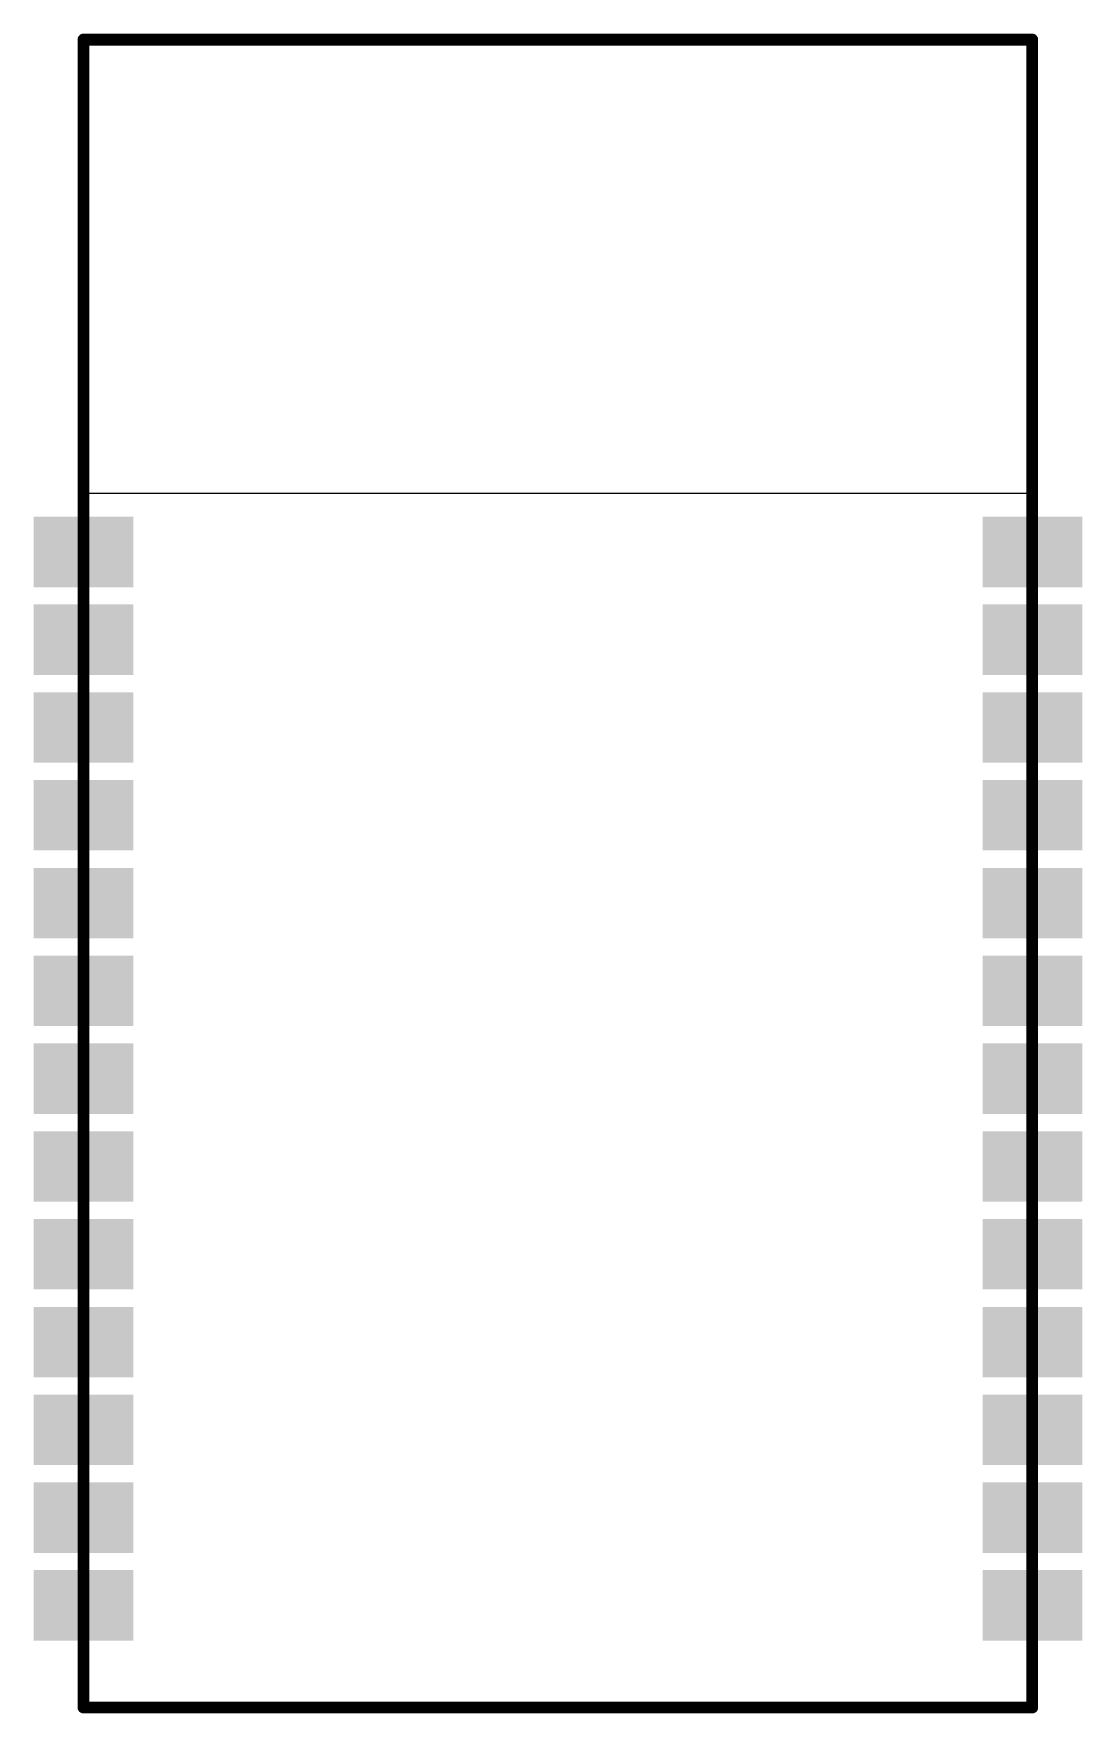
# Model space of a CAD drawing. Header units: millimetres. Extents: x -0.35 to 0.35, y -0.43 to 0.7.
import ezdxf

# ---------------------------------------------------------------- set-up
doc = ezdxf.new("R2010")
doc.units = ezdxf.units.MM
doc.header["$MEASUREMENT"] = 0
for name, color, linetype in [('TopLayer', 1, 'Continuous'), ('TopOverlay', 2, 'Continuous'), ('TopPaste', 8, 'Continuous'), ('TopSolder', 216, 'Continuous')]:
    doc.layers.add(name, color=color, linetype=linetype)

msp = doc.modelspace()

# ---------------------------------------------------------------- linework, layer by layer
at = {"layer": 'TopLayer'}
for p, q in [((0.3189, 0.6988), (-0.3189, 0.6988)), ((-0.3189, 0.6988), (-0.3189, 0.3938)), ((0.3189, 0.3938), (0.3189, 0.6988)), ((-0.3189, 0.3938), (0.3189, 0.3938))]:
    msp.add_line(p, q, dxfattribs=at)
for points in [[(-0.3485, 0.3346), (-0.2895, 0.3346), (-0.3485, 0.374), (-0.2895, 0.374)], [(0.2895, 0.3346), (0.3485, 0.3346), (0.2895, 0.374), (0.3485, 0.374)], [(-0.3485, 0.2756), (-0.2895, 0.2756), (-0.3485, 0.315), (-0.2895, 0.315)], [(0.2895, 0.2756), (0.3485, 0.2756), (0.2895, 0.315), (0.3485, 0.315)], [(-0.3485, 0.2165), (-0.2895, 0.2165), (-0.3485, 0.2559), (-0.2895, 0.2559)], [(0.2895, 0.2165), (0.3485, 0.2165), (0.2895, 0.2559), (0.3485, 0.2559)], [(-0.3485, 0.1575), (-0.2895, 0.1575), (-0.3485, 0.1969), (-0.2895, 0.1969)], [(0.2895, 0.1575), (0.3485, 0.1575), (0.2895, 0.1969), (0.3485, 0.1969)], [(-0.3485, 0.0984), (-0.2895, 0.0984), (-0.3485, 0.1378), (-0.2895, 0.1378)], [(0.2895, 0.0984), (0.3485, 0.0984), (0.2895, 0.1378), (0.3485, 0.1378)], [(-0.3485, 0.0394), (-0.2895, 0.0394), (-0.3485, 0.0787), (-0.2895, 0.0787)], [(0.2895, 0.0394), (0.3485, 0.0394), (0.2895, 0.0787), (0.3485, 0.0787)], [(-0.3485, -0.0197), (-0.2895, -0.0197), (-0.3485, 0.0197), (-0.2895, 0.0197)], [(0.2895, -0.0197), (0.3485, -0.0197), (0.2895, 0.0197), (0.3485, 0.0197)], [(-0.3485, -0.0787), (-0.2895, -0.0787), (-0.3485, -0.0394), (-0.2895, -0.0394)], [(0.2895, -0.0787), (0.3485, -0.0787), (0.2895, -0.0394), (0.3485, -0.0394)], [(-0.3485, -0.1378), (-0.2895, -0.1378), (-0.3485, -0.0984), (-0.2895, -0.0984)], [(0.2895, -0.1378), (0.3485, -0.1378), (0.2895, -0.0984), (0.3485, -0.0984)], [(-0.3485, -0.1969), (-0.2895, -0.1969), (-0.3485, -0.1575), (-0.2895, -0.1575)], [(0.2895, -0.1969), (0.3485, -0.1969), (0.2895, -0.1575), (0.3485, -0.1575)], [(-0.3485, -0.2559), (-0.2895, -0.2559), (-0.3485, -0.2165), (-0.2895, -0.2165)], [(0.2895, -0.2559), (0.3485, -0.2559), (0.2895, -0.2165), (0.3485, -0.2165)], [(-0.3485, -0.315), (-0.2895, -0.315), (-0.3485, -0.2756), (-0.2895, -0.2756)], [(0.2895, -0.315), (0.3485, -0.315), (0.2895, -0.2756), (0.3485, -0.2756)], [(-0.3485, -0.374), (-0.2895, -0.374), (-0.3485, -0.3346), (-0.2895, -0.3346)], [(0.2895, -0.374), (0.3485, -0.374), (0.2895, -0.3346), (0.3485, -0.3346)]]:
    msp.add_solid(points, dxfattribs=at)
at = {"layer": 'TopOverlay', "const_width": 0.008}
for points in [[(-0.319, -0.423), (-0.319, 0.699)], [(-0.319, 0.699), (0.3188, 0.699)], [(0.3188, -0.423), (0.3188, 0.699)], [(-0.319, -0.423), (0.3188, -0.423)]]:
    msp.add_lwpolyline(points, dxfattribs=at)
at = {"layer": 'TopOverlay', "const_width": 0.004}
for points in [[(-0.321, 0.699, 1), (-0.317, 0.699, 1)], [(-0.321, 0.699, 1), (-0.317, 0.699, 1)], [(0.3168, 0.699, 1), (0.3208, 0.699, 1)], [(0.3168, 0.699, 1), (0.3208, 0.699, 1)], [(-0.321, -0.423, 1), (-0.317, -0.423, 1)], [(-0.321, -0.423, 1), (-0.317, -0.423, 1)], [(0.3168, -0.423, 1), (0.3208, -0.423, 1)], [(0.3168, -0.423, 1), (0.3208, -0.423, 1)]]:
    msp.add_lwpolyline(points, format="xyb", close=True, dxfattribs=at)
at = {"layer": 'TopPaste'}
for points in [[(-0.3485, 0.3346), (-0.2895, 0.3346), (-0.3485, 0.374), (-0.2895, 0.374)], [(0.2895, 0.3346), (0.3485, 0.3346), (0.2895, 0.374), (0.3485, 0.374)], [(-0.3485, 0.2756), (-0.2895, 0.2756), (-0.3485, 0.315), (-0.2895, 0.315)], [(0.2895, 0.2756), (0.3485, 0.2756), (0.2895, 0.315), (0.3485, 0.315)], [(-0.3485, 0.2165), (-0.2895, 0.2165), (-0.3485, 0.2559), (-0.2895, 0.2559)], [(0.2895, 0.2165), (0.3485, 0.2165), (0.2895, 0.2559), (0.3485, 0.2559)], [(-0.3485, 0.1575), (-0.2895, 0.1575), (-0.3485, 0.1969), (-0.2895, 0.1969)], [(0.2895, 0.1575), (0.3485, 0.1575), (0.2895, 0.1969), (0.3485, 0.1969)], [(-0.3485, 0.0984), (-0.2895, 0.0984), (-0.3485, 0.1378), (-0.2895, 0.1378)], [(0.2895, 0.0984), (0.3485, 0.0984), (0.2895, 0.1378), (0.3485, 0.1378)], [(-0.3485, 0.0394), (-0.2895, 0.0394), (-0.3485, 0.0787), (-0.2895, 0.0787)], [(0.2895, 0.0394), (0.3485, 0.0394), (0.2895, 0.0787), (0.3485, 0.0787)], [(-0.3485, -0.0197), (-0.2895, -0.0197), (-0.3485, 0.0197), (-0.2895, 0.0197)], [(0.2895, -0.0197), (0.3485, -0.0197), (0.2895, 0.0197), (0.3485, 0.0197)], [(-0.3485, -0.0787), (-0.2895, -0.0787), (-0.3485, -0.0394), (-0.2895, -0.0394)], [(0.2895, -0.0787), (0.3485, -0.0787), (0.2895, -0.0394), (0.3485, -0.0394)], [(-0.3485, -0.1378), (-0.2895, -0.1378), (-0.3485, -0.0984), (-0.2895, -0.0984)], [(0.2895, -0.1378), (0.3485, -0.1378), (0.2895, -0.0984), (0.3485, -0.0984)], [(-0.3485, -0.1969), (-0.2895, -0.1969), (-0.3485, -0.1575), (-0.2895, -0.1575)], [(0.2895, -0.1969), (0.3485, -0.1969), (0.2895, -0.1575), (0.3485, -0.1575)], [(-0.3485, -0.2559), (-0.2895, -0.2559), (-0.3485, -0.2165), (-0.2895, -0.2165)], [(0.2895, -0.2559), (0.3485, -0.2559), (0.2895, -0.2165), (0.3485, -0.2165)], [(-0.3485, -0.315), (-0.2895, -0.315), (-0.3485, -0.2756), (-0.2895, -0.2756)], [(0.2895, -0.315), (0.3485, -0.315), (0.2895, -0.2756), (0.3485, -0.2756)], [(-0.3485, -0.374), (-0.2895, -0.374), (-0.3485, -0.3346), (-0.2895, -0.3346)], [(0.2895, -0.374), (0.3485, -0.374), (0.2895, -0.3346), (0.3485, -0.3346)]]:
    msp.add_solid(points, dxfattribs=at)
at = {"layer": 'TopSolder'}
for points in [[(-0.3525, 0.3306), (-0.2855, 0.3306), (-0.3525, 0.378), (-0.2855, 0.378)], [(0.2855, 0.3306), (0.3525, 0.3306), (0.2855, 0.378), (0.3525, 0.378)], [(-0.3525, 0.2716), (-0.2855, 0.2716), (-0.3525, 0.319), (-0.2855, 0.319)], [(0.2855, 0.2716), (0.3525, 0.2716), (0.2855, 0.319), (0.3525, 0.319)], [(-0.3525, 0.2125), (-0.2855, 0.2125), (-0.3525, 0.2599), (-0.2855, 0.2599)], [(0.2855, 0.2125), (0.3525, 0.2125), (0.2855, 0.2599), (0.3525, 0.2599)], [(-0.3525, 0.1535), (-0.2855, 0.1535), (-0.3525, 0.2009), (-0.2855, 0.2009)], [(0.2855, 0.1535), (0.3525, 0.1535), (0.2855, 0.2009), (0.3525, 0.2009)], [(-0.3525, 0.0944), (-0.2855, 0.0944), (-0.3525, 0.1418), (-0.2855, 0.1418)], [(0.2855, 0.0944), (0.3525, 0.0944), (0.2855, 0.1418), (0.3525, 0.1418)], [(-0.3525, 0.0354), (-0.2855, 0.0354), (-0.3525, 0.0827), (-0.2855, 0.0827)], [(0.2855, 0.0354), (0.3525, 0.0354), (0.2855, 0.0827), (0.3525, 0.0827)], [(-0.3525, -0.0237), (-0.2855, -0.0237), (-0.3525, 0.0237), (-0.2855, 0.0237)], [(0.2855, -0.0237), (0.3525, -0.0237), (0.2855, 0.0237), (0.3525, 0.0237)], [(-0.3525, -0.0827), (-0.2855, -0.0827), (-0.3525, -0.0354), (-0.2855, -0.0354)], [(0.2855, -0.0827), (0.3525, -0.0827), (0.2855, -0.0354), (0.3525, -0.0354)], [(-0.3525, -0.1418), (-0.2855, -0.1418), (-0.3525, -0.0944), (-0.2855, -0.0944)], [(0.2855, -0.1418), (0.3525, -0.1418), (0.2855, -0.0944), (0.3525, -0.0944)], [(-0.3525, -0.2009), (-0.2855, -0.2009), (-0.3525, -0.1535), (-0.2855, -0.1535)], [(0.2855, -0.2009), (0.3525, -0.2009), (0.2855, -0.1535), (0.3525, -0.1535)], [(-0.3525, -0.2599), (-0.2855, -0.2599), (-0.3525, -0.2125), (-0.2855, -0.2125)], [(0.2855, -0.2599), (0.3525, -0.2599), (0.2855, -0.2125), (0.3525, -0.2125)], [(-0.3525, -0.319), (-0.2855, -0.319), (-0.3525, -0.2716), (-0.2855, -0.2716)], [(0.2855, -0.319), (0.3525, -0.319), (0.2855, -0.2716), (0.3525, -0.2716)], [(-0.3525, -0.378), (-0.2855, -0.378), (-0.3525, -0.3306), (-0.2855, -0.3306)], [(0.2855, -0.378), (0.3525, -0.378), (0.2855, -0.3306), (0.3525, -0.3306)]]:
    msp.add_solid(points, dxfattribs=at)

doc.saveas('drawing.dxf')
